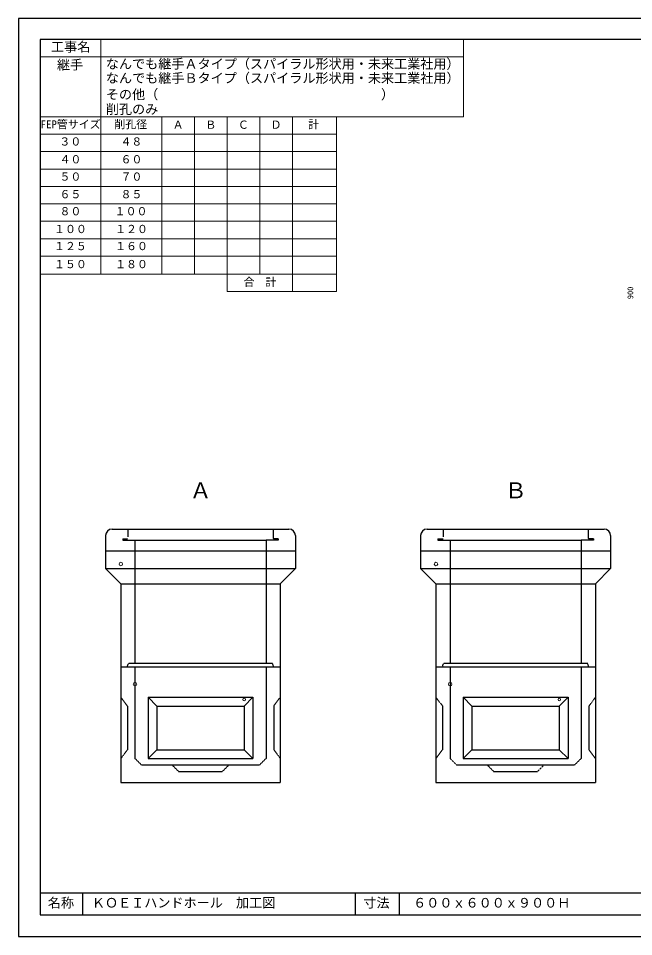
# Model space of a CAD drawing. Units: millimetres, scale not verified. Extents: x -297 to 298, y -210 to 210.
# Drawn here: x -297 to -15.3, y -210 to 210.5 of the extents above; entities that cross this region are included whole.
import ezdxf
from ezdxf.enums import TextEntityAlignment as Align

# ---------------------------------------------------------------- set-up
doc = ezdxf.new("R2010")
doc.units = ezdxf.units.MM
doc.linetypes.add('USER2', pattern=[4.7625, 3.175, -1.5875])
doc.layers.add('0-0', color=7, linetype='Continuous')
for name, color, linetype, lineweight in [('0-1_0', 9, 'Continuous', 25), ('0-2_dims', 7, 'Continuous', 18), ('0-3_pen1実線', 4, 'Continuous', 13), ('0-4_pen2実線', 3, 'Continuous', 13), ('0-5_pen3実線', 7, 'Continuous', 25), ('0-6_pen4実線', 7, 'Continuous', 25), ('0-7_pen2破線', 3, 'USER2', 25), ('0-8_鉄筋', 7, 'Continuous', 13)]:
    doc.layers.add(name, color=color, linetype=linetype, lineweight=lineweight)
doc.styles.add('ＭＳ ゴシック', font='')
doc.styles.get('ＭＳ ゴシック').set_extended_font_data('MS Gothic')

# ---------------------------------------------------------------- blocks, each defined once
blk = doc.blocks.new('部分図 1')
at = {"layer": '0-1_0'}
blk.add_lwpolyline([(0, 0), (11898, 0), (11898, 8410), (0, 8410)], close=True, dxfattribs=at)
at = {"layer": '0-2_dims'}
for p, q in [((755, 6067.8), (755, 8216.2)), ((4075.1, 7507.5), (4075.1, 8216.2)), ((200, 8056.5), (4076.1, 8056.5)), ((200, 7507.5), (4076.1, 7507.5)), ((1313.07, 6067.8), (1313.07, 7508.2)), ((1313.07, 6067.8), (1313.07, 7507.8)), ((1613.07, 6067.8), (1613.07, 7507.8)), ((1912.07, 5909), (1912.07, 7507.8)), ((2211.07, 6067.8), (2211.07, 7507.8)), ((2511.07, 5907), (2511.07, 7507.8)), ((200.07, 7350), (2913.07, 7350)), ((200, 7191), (2913, 7191)), ((200, 7029.2), (2913, 7029.2)), ((200, 6871.4), (2913, 6871.4)), ((200, 6712.4), (2913, 6712.4)), ((200, 6551.4), (2913, 6551.4)), ((200, 6391.4), (2913, 6391.4)), ((200, 6232.6), (2913, 6232.6)), ((2913.07, 6067.8), (2913.07, 5907.1)), ((1912.07, 5907.1), (2913.07, 5907.1))]:
    blk.add_line(p, q, dxfattribs=at)
blk.add_lwpolyline([(200.07, 6067.8), (2913.07, 6067.8), (2913.07, 7507.8), (200.07, 7507.8)], close=True, dxfattribs=at)
at = {"layer": '0-3_pen1実線'}
for p, q in [((2331.94, 3722.95), (2341.31, 3732.32)), ((5217.94, 3722.95), (5227.31, 3732.32))]:
    blk.add_line(p, q, dxfattribs=at)
at = {"layer": '0-4_pen2実線'}
for centre, radius in [((937.96, 3412.13), 16), ((3823.96, 3412.13), 16), ((1068.06, 2312), 16), ((3954.06, 2312), 16), ((2068.06, 2172), 12), ((4954.06, 2172), 12)]:
    blk.add_circle(centre, radius, dxfattribs=at)
at = {"layer": '0-5_pen3実線'}
for p, q in [((857.94, 3732.32), (2477.94, 3732.32)), ((3743.94, 3732.32), (5363.94, 3732.32)), ((797.94, 3672.32), (797.94, 3532.32)), ((2537.94, 3672.32), (2537.94, 3532.32)), ((3683.94, 3672.32), (3683.94, 3532.32)), ((5423.94, 3672.32), (5423.94, 3532.32)), ((797.96, 3532.13), (2537.96, 3532.13)), ((797.96, 3532.13), (797.96, 3372.13)), ((2537.96, 3532.13), (2537.96, 3372.13)), ((3683.96, 3532.13), (5423.96, 3532.13)), ((3683.96, 3532.13), (3683.96, 3372.13)), ((5423.96, 3532.13), (5423.96, 3372.13)), ((797.96, 3372.13), (2537.96, 3372.13)), ((937.96, 3232.13), (797.96, 3372.13)), ((2397.96, 3232.13), (2537.96, 3372.13)), ((3683.96, 3372.13), (5423.96, 3372.13)), ((3823.96, 3232.13), (3683.96, 3372.13)), ((5283.96, 3232.13), (5423.96, 3372.13)), ((937.96, 3232.13), (2397.96, 3232.13)), ((937.96, 3232.13), (937.96, 2472.13)), ((2397.96, 3232.13), (2397.96, 2472.13)), ((3823.96, 3232.13), (5283.96, 3232.13)), ((3823.96, 3232.13), (3823.96, 2472.13)), ((5283.96, 3232.13), (5283.96, 2472.13)), ((937.96, 2472.13), (2397.96, 2472.13)), ((938.06, 2472), (938.06, 1412)), ((2398.06, 2472), (2398.06, 1412)), ((3823.96, 2472.13), (5283.96, 2472.13)), ((3824.06, 2472), (3824.06, 1412)), ((5284.06, 2472), (5284.06, 1412)), ((1188.06, 2192), (1188.06, 1632)), ((1188.06, 2192), (1268.06, 2112)), ((1188.06, 2192), (1668.06, 2192)), ((1668.06, 2192), (2148.06, 2192)), ((2148.06, 2192), (2068.06, 2112)), ((2148.06, 2192), (2148.06, 1632)), ((4074.06, 2192), (4074.06, 1632)), ((4074.06, 2192), (4154.06, 2112)), ((4074.06, 2192), (4554.06, 2192)), ((4554.06, 2192), (5034.06, 2192)), ((5034.06, 2192), (4954.06, 2112)), ((5034.06, 2192), (5034.06, 1632)), ((1268.06, 2112), (1268.06, 1712)), ((1268.06, 2112), (1668.06, 2112)), ((1668.06, 2112), (2068.06, 2112)), ((2068.06, 2112), (2068.06, 1712)), ((4154.06, 2112), (4154.06, 1712)), ((4154.06, 2112), (4554.06, 2112)), ((4554.06, 2112), (4954.06, 2112)), ((4954.06, 2112), (4954.06, 1712)), ((1188.06, 1632), (1268.06, 1712)), ((1268.06, 1712), (1668.06, 1712)), ((1668.06, 1712), (2068.06, 1712)), ((2148.06, 1632), (2068.06, 1712)), ((4074.06, 1632), (4154.06, 1712)), ((4154.06, 1712), (4554.06, 1712)), ((4554.06, 1712), (4954.06, 1712)), ((5034.06, 1632), (4954.06, 1712)), ((1188.06, 1632), (1668.06, 1632)), ((1668.06, 1632), (2148.06, 1632)), ((4074.06, 1632), (4554.06, 1632)), ((4554.06, 1632), (5034.06, 1632)), ((938.06, 1412), (2398.06, 1412)), ((3824.06, 1412), (5284.06, 1412)), ((586, 400), (586, 200)), ((3488, 400), (3488, 200))]:
    blk.add_line(p, q, dxfattribs=at)
for centre, start, end in [((857.94, 3672.32), 90, 180), ((2477.94, 3672.32), 0, 90), ((3743.94, 3672.32), 90, 180), ((5363.94, 3672.32), 0, 90)]:
    blk.add_arc(centre, 60, start, end, dxfattribs=at)
at = {"layer": '0-6_pen4実線'}
for p, q in [((200, 400), (11709, 400)), ((3085.3, 400), (3085.3, 200))]:
    blk.add_line(p, q, dxfattribs=at)
blk.add_lwpolyline([(200, 200), (11709, 200), (11709, 8215), (200, 8215)], close=True, dxfattribs=at)
at = {"layer": '0-7_pen2破線'}
for p, q in [((1003.94, 3732.32), (1003.94, 3662.32)), ((2331.94, 3732.32), (2331.94, 3644.32)), ((3889.94, 3732.32), (3889.94, 3662.32)), ((5217.94, 3732.32), (5217.94, 3644.32)), ((955.94, 3644.32), (1003.94, 3644.32)), ((955.94, 3644.32), (955.94, 3632.32)), ((955.94, 3632.32), (2267.94, 3632.32)), ((1067.94, 3632.32), (1067.94, 3532.32)), ((2379.94, 3632.32), (2267.94, 3632.32)), ((2267.94, 3632.32), (2267.94, 3532.32)), ((2379.94, 3644.32), (2331.94, 3644.32)), ((2379.94, 3644.32), (2379.94, 3632.32)), ((3841.94, 3644.32), (3889.94, 3644.32)), ((3841.94, 3644.32), (3841.94, 3632.32)), ((3841.94, 3632.32), (5153.94, 3632.32)), ((3953.94, 3632.32), (3953.94, 3532.32)), ((5265.94, 3632.32), (5153.94, 3632.32)), ((5153.94, 3632.32), (5153.94, 3532.32)), ((5265.94, 3644.32), (5217.94, 3644.32)), ((5265.94, 3644.32), (5265.94, 3632.32)), ((1067.96, 3532.13), (1067.96, 2502.13)), ((2267.96, 3532.13), (2267.96, 2502.13)), ((3953.96, 3532.13), (3953.96, 2502.13)), ((5153.96, 3532.13), (5153.96, 2502.13)), ((997.96, 2472.13), (1007.96, 2502.13)), ((2327.96, 2502.13), (1007.96, 2502.13)), ((1068.06, 2472), (1068.06, 1632)), ((2268.06, 2472), (2268.06, 1632)), ((2337.96, 2472.13), (2327.96, 2502.13)), ((3883.96, 2472.13), (3893.96, 2502.13)), ((5213.96, 2502.13), (3893.96, 2502.13)), ((3954.06, 2472), (3954.06, 1632)), ((5154.06, 2472), (5154.06, 1632)), ((5223.96, 2472.13), (5213.96, 2502.13)), ((938.06, 2192), (998.06, 2112)), ((3824.06, 2192), (3884.06, 2112)), ((1068.06, 1632), (1128.06, 1572)), ((2268.06, 1632), (2208.06, 1572)), ((3954.06, 1632), (4014.06, 1572)), ((5154.06, 1632), (5094.06, 1572)), ((1128.06, 1572), (1668.06, 1572)), ((1408.06, 1572), (1468.06, 1512)), ((1668.06, 1572), (2208.06, 1572)), ((1928.06, 1572), (1868.06, 1512)), ((4014.06, 1572), (4554.06, 1572)), ((4294.06, 1572), (4354.06, 1512)), ((4554.06, 1572), (5094.06, 1572)), ((4814.06, 1572), (4754.06, 1512)), ((1468.06, 1512), (1668.06, 1512)), ((1668.06, 1512), (1868.06, 1512)), ((4354.06, 1512), (4554.06, 1512)), ((4554.06, 1512), (4754.06, 1512))]:
    blk.add_line(p, q, dxfattribs=at)
for points in [[(2398.06, 2192), (2338.06, 2112), (2338.06, 1712), (2398.06, 1632)], [(5284.06, 2192), (5224.06, 2112), (5224.06, 1712), (5284.06, 1632)], [(998.06, 2112), (998.06, 1712), (938.06, 1632)], [(3884.06, 2112), (3884.06, 1712), (3824.06, 1632)]]:
    blk.add_lwpolyline(points, dxfattribs=at)
at = {"layer": '0-2_dims', "style": 'ＭＳ ゴシック'}
for s, height, p in [('工事名', 87.98, (299, 8079.2)), ('継手', 87.98, (353, 7915.2)), ('なんでも継手Ａタイプ（スパイラル形状用・未来工業社用）\u3000\u3000', 87.98, (801, 7923.2)), ('なんでも継手Ｂタイプ（スパイラル形状用・未来工業社用）\u3000\u3000', 87.98, (801, 7793.2)), ('その他（\u3000\u3000\u3000\u3000\u3000\u3000\u3000\u3000\u3000\u3000\u3000\u3000\u3000\u3000\u3000\u3000\u3000）', 87.98, (801, 7643.2)), ('削孔のみ', 87.98, (801, 7508.2)), ('FEP管サイズ', 73.31, (203.07, 7380.9)), ('削孔径', 73.31, (879.07, 7380.9)), ('計', 73.31, (2654.07, 7379.9)), ('Ａ', 73.31, (1413.07, 7376.9)), ('Ｂ', 73.31, (1712.07, 7376.9)), ('Ｃ', 73.31, (2011.07, 7376.9)), ('Ｄ', 73.31, (2310.07, 7376.9)), ('３０', 73.31, (376.07, 7222.9)), ('４８', 73.31, (935.07, 7222.9)), ('４０', 73.31, (376.97, 7059.9)), ('６０', 73.31, (935.97, 7059.9)), ('５０', 73.31, (376.97, 6901.5)), ('７０', 73.31, (935.97, 6901.5)), ('６５', 73.31, (376.97, 6740.5)), ('８５', 73.31, (935.97, 6740.5)), ('８０', 73.31, (377.07, 6584.5)), ('１００', 73.31, (882.07, 6584.5)), ('１００', 73.31, (326.97, 6421.5)), ('１２０', 73.31, (885.97, 6421.5)), ('１２５', 73.31, (326.97, 6265.1)), ('１６０', 73.31, (885.97, 6265.1)), ('１５０', 73.31, (326.97, 6100.1)), ('１８０', 73.31, (885.97, 6100.1)), ('合\u3000計', 73.31, (2063.07, 5936.9))]:
    blk.add_text(s, height=height, dxfattribs=at).set_placement(p, align=Align.BOTTOM_LEFT)
at = {"layer": '0-5_pen3実線', "style": 'ＭＳ ゴシック'}
for s, p in [('名称', (270, 240)), ('ＫＯＥＩハンドホール\u3000加工図', (673, 240)), ('寸法', (3159.2, 240)), ('６００ｘ６００ｘ９００Ｈ', (3615, 240))]:
    blk.add_text(s, height=87.98, dxfattribs=at).set_placement(p, align=Align.BOTTOM_LEFT)
at = {"layer": '0-8_鉄筋', "style": 'ＭＳ ゴシック'}
blk.add_text('900', height=53.52, rotation=90, dxfattribs=at).set_placement((5646.9, 5838.21), align=Align.BOTTOM_LEFT)
for s, p in [('Ａ', (1568.87, 3969.93)), ('Ｂ', (4454.87, 3969.93))]:
    blk.add_text(s, height=146.6, dxfattribs=at).set_placement(p, align=Align.BOTTOM_LEFT)

msp = doc.modelspace()

# ---------------------------------------------------------------- block references
at = {"layer": '0-0', "xscale": 0.05, "yscale": 0.05}
msp.add_blockref('部分図 1', (-297, -210), dxfattribs=at)

doc.saveas('drawing.dxf')
